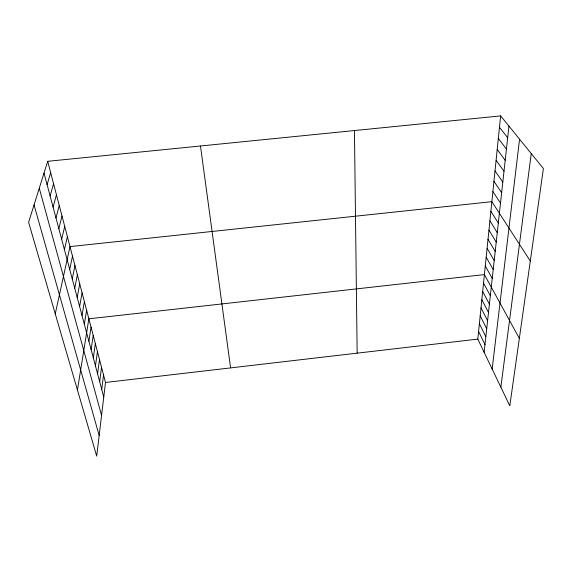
<?xml version="1.0" encoding="UTF-8"?>
<svg xmlns="http://www.w3.org/2000/svg" width="572" height="572" viewBox="0 0 572 572"><rect width="100%" height="100%" fill="white"/><g stroke="black" fill="none" stroke-linecap="round" stroke-linejoin="round"><path stroke-width="0.86" d="M500.643 115.901L543.4 168.518L509.795 405.827L477.806 339.103L500.643 115.901L47.705 161.304L28.6 222.293L96.697 456.098L105.505 382.468L47.705 161.304M484.134 352.302L508.951 126.119M492.142 369.012L519.562 139.182M101.737 389.41L103.532 374.932M99.678 381.688L101.53 367.274M500.85 387.18L531.252 153.568M97.583 373.852L99.499 359.502M95.46 365.894L97.44 351.616M93.307 357.815L95.345 343.6M91.112 349.606L93.222 335.464M88.889 341.262L91.062 327.205M77.442 389.99L88.867 318.811L484.405 274.589L519.347 338.374M84.327 324.167L86.637 310.289M81.989 315.415L84.377 301.623M79.615 306.513L82.075 292.821M77.199 297.469L79.737 283.884M74.739 288.267L77.363 274.789M72.244 278.907L74.946 265.551M69.705 269.398L72.494 256.156M55.262 313.842L69.991 246.603L491.87 201.673L530.301 261.032M64.414 249.571L67.382 236.593M61.654 239.239L64.715 226.405M58.852 228.714L62.005 216.037M55.992 218.003L59.245 205.484M53.074 207.093L56.442 194.737M50.107 195.974L53.582 183.798M47.09 184.649L50.672 172.651M105.505 382.468L477.806 339.103M499.478 127.291L507.679 137.709M498.334 138.481L506.427 149.099M497.211 149.471L505.205 160.274M496.103 160.274L503.996 171.257M495.016 170.892L502.817 182.039M493.951 181.331L501.651 192.635M492.9 191.584L500.507 203.053M490.883 211.304L498.312 223.051M489.911 220.778L497.261 232.661M488.96 230.101L496.224 242.106M488.016 239.282L495.202 251.408M487.094 248.312L494.201 260.553M486.186 257.207L493.214 269.562M485.285 265.966L492.242 278.421M483.533 283.083L490.34 295.731M482.682 291.448L489.41 304.19M481.838 299.685L488.502 312.512M481.009 307.8L487.601 320.713M480.187 315.801L486.715 328.786M479.379 323.68L485.842 336.744M478.585 331.445L484.977 344.58M34.048 204.905L99.163 435.478M39.268 188.224L101.566 415.422M44.008 173.109L103.768 397.004M200.479 145.989L230.595 367.896M354.447 130.552L357.157 353.153"/></g></svg>
